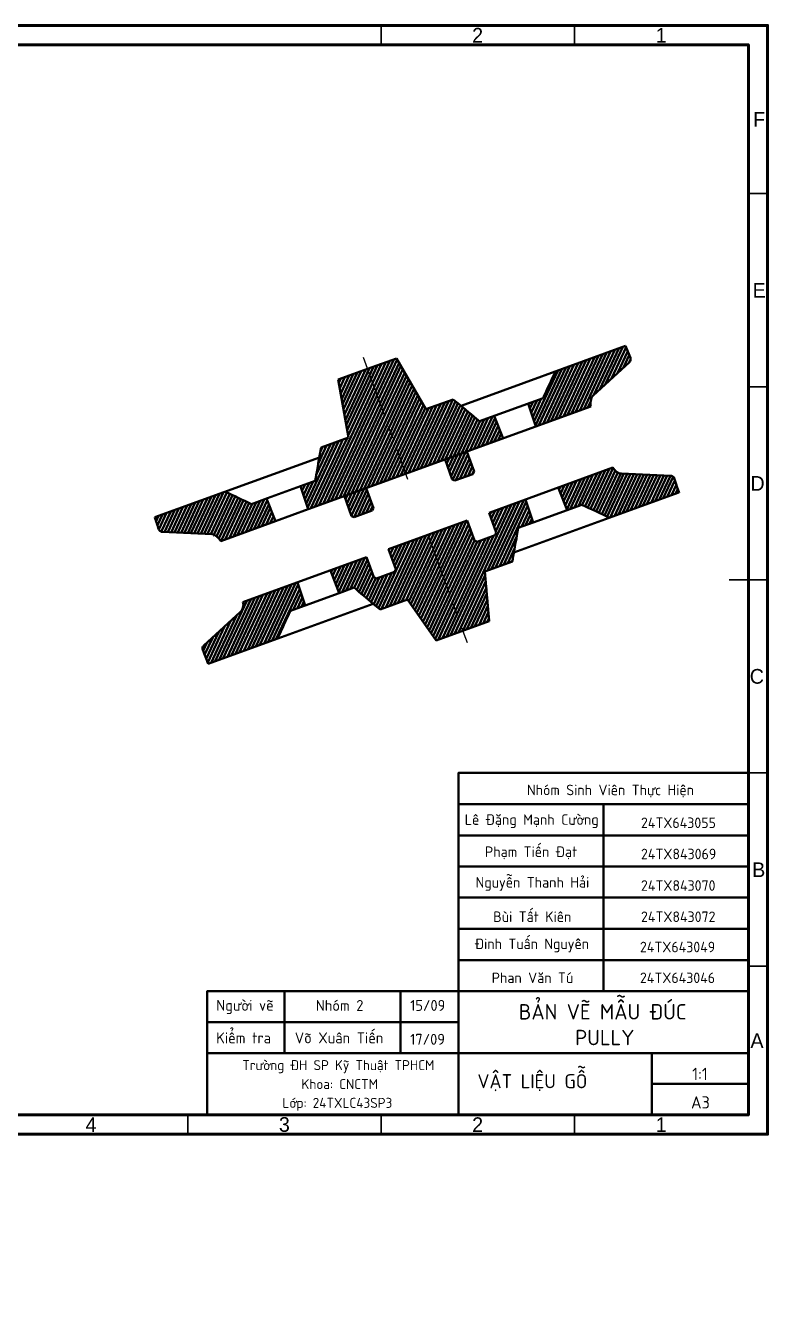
# Model space of a CAD drawing. Header units: millimetres. Extents: x 0 to 6592, y -2299 to 699.
# Drawn here: x 4940 to 5324, y -378 to 280 of the extents above; entities that cross this region are included whole.
import ezdxf

# ---------------------------------------------------------------- set-up
doc = ezdxf.new("R2010")
doc.units = ezdxf.units.MM
doc.linetypes.add('CENTER', pattern=[50.8, 31.75, -6.35, 6.35, -6.35])
doc.layers.add('1', color=7, linetype='Continuous', true_color=0xffffff)
doc.layers.add('dldam', color=7, linetype='Continuous', lineweight=50)
doc.layers.add('dtam', color=92, linetype='CENTER', lineweight=25)
doc.styles.add('PDF Century Gothic', font='GOTHIC.TTF')
doc.styles.add('PDF TCVN 7284', font='')
doc.styles.get('PDF TCVN 7284').set_extended_font_data('TCVN 7284')
pattern_1 = [(65, (486.3595, -2197.0265), (-1.4387636, 0.6709065), [])]
pattern_2 = [(65, (473.1545, -2160.746), (-1.4387636, 0.6709065), [])]

# ---------------------------------------------------------------- blocks, each defined once
blk = doc.blocks.new('ASSORTED_DRAFT1')
at = {"color": 18, "lineweight": 70}
blk.add_solid([(386.97, 378.25), (393.97, 380.13), (393.97, 376.38), (386.97, 378.25)], dxfattribs=at)
blk = doc.blocks.new('ASSORTED_DRAFT2')
at = {"color": 18, "lineweight": 70}
blk.add_solid([(386.97, 677.83), (393.97, 679.71), (393.97, 675.96), (386.97, 677.83)], dxfattribs=at)

msp = doc.modelspace()

# ---------------------------------------------------------------- hatches: boundary and pattern name
at = {"layer": 'dldam'}
h = msp.add_hatch(dxfattribs=at)
h.set_pattern_fill('ANSI31', color=256, scale=0.5, angle=20)
h.set_pattern_definition(pattern_1)
edge = h.paths.add_edge_path()
edge.add_line((5128.79, 69.87), (5092.09, 56.51))
edge.add_spline(control_points=[(5092.09, 56.51), (5091.38, 52.46), (5090.66, 48.4), (5089.95, 44.34)], knot_values=[0, 0, 0, 0, 0.840464, 0.840464, 0.840464, 0.840464], degree=3, periodic=0)
edge.add_line((5089.95, 44.34), (5082.25, 41.54))
edge.add_line((5082.25, 41.54), (5086.24, 29.6))
edge.add_line((5086.24, 29.6), (5136.75, 47.98))
edge.add_line((5136.75, 47.98), (5128.79, 69.87))
edge = h.paths.add_edge_path()
edge.add_spline(control_points=[(5174.95, 75.28), (5171.79, 77.93), (5168.63, 80.57), (5165.48, 83.22)], knot_values=[0.159536, 0.159536, 0.159536, 0.159536, 1, 1, 1, 1], degree=3, periodic=0)
edge.add_line((5165.48, 83.22), (5128.79, 69.87))
edge.add_line((5128.79, 69.87), (5136.75, 47.98))
edge.add_line((5136.75, 47.98), (5187.26, 66.37))
edge.add_line((5187.26, 66.37), (5182.64, 78.08))
edge.add_line((5182.64, 78.08), (5174.95, 75.28))
edge = h.paths.add_edge_path()
edge.add_arc((5251.29, 107.34), 2, 312.52823, 381.50001)
edge.add_spline(control_points=[(5253.15, 108.07), (5252.28, 110.29), (5251.4, 112.51), (5250.53, 114.73)], knot_values=[0, 0, 0, 0, 0.196569, 0.196569, 0.196569, 0.196569], degree=3, periodic=0)
edge.add_line((5250.72, 114.25), (5214.31, 101))
edge.add_spline(control_points=[(5214.31, 101), (5212.18, 96.42), (5210.05, 91.85), (5207.91, 87.28)], knot_values=[0, 0, 0, 0, 0.953951, 0.953951, 0.953951, 0.953951], degree=3, periodic=0)
edge.add_line((5207.91, 87.28), (5200.22, 84.48))
edge.add_line((5200.22, 84.48), (5204.21, 72.54))
edge.add_line((5204.21, 72.54), (5232.61, 82.87))
edge.add_arc((5239.78, 84.33), 7.33, 144.19153, 191.5146, ccw=False)
edge.add_line((5233.84, 88.62), (5252.64, 105.86))
h.paths.add_polyline_path([(5116.97, 102.32), (5101.89, 96.83), (5107.18, 66.83), (5127.24, 74.13)])
h.paths.add_polyline_path([(5132.06, 107.81), (5116.97, 102.32), (5127.24, 74.13), (5147.29, 81.42)])
h = msp.add_hatch(dxfattribs=at)
h.set_pattern_fill('ANSI31', color=256, scale=0.5, angle=20)
h.set_pattern_definition(pattern_1)
edge = h.paths.add_edge_path()
edge.add_line((5127.24, 74.13), (5093, 61.67))
edge.add_line((5093, 61.67), (5092.2, 57.1))
edge.add_spline(control_points=[(5092.5, 58.82), (5092.36, 58.05), (5092.23, 57.28), (5092.09, 56.51)], knot_values=[0.840464, 0.840464, 0.840464, 0.840464, 1, 1, 1, 1], degree=3, periodic=0)
edge.add_line((5092.09, 56.51), (5128.79, 69.87))
edge.add_line((5128.79, 69.87), (5127.24, 74.13))
edge = h.paths.add_edge_path()
edge.add_line((5161.47, 86.59), (5127.24, 74.13))
edge.add_line((5127.24, 74.13), (5128.79, 69.87))
edge.add_line((5128.79, 69.87), (5165.48, 83.22))
edge.add_spline(control_points=[(5165.48, 83.22), (5164.88, 83.73), (5164.28, 84.23), (5163.68, 84.73)], knot_values=[0, 0, 0, 0, 0.159536, 0.159536, 0.159536, 0.159536], degree=3, periodic=0)
edge.add_line((5163.68, 84.73), (5161.47, 86.59))
h = msp.add_hatch(dxfattribs=at)
h.set_pattern_fill('ANSI31', color=256, scale=0.5, angle=20)
h.set_pattern_definition(pattern_1)
h.paths.add_polyline_path([(5108.81, 26.11), (5110.09, 25.51), (5119.49, 28.93), (5120.09, 30.21), (5116.33, 40.55), (5105.05, 36.44)])
h.paths.add_polyline_path([(5160.94, 45.08), (5162.22, 44.48), (5171.62, 47.9), (5172.21, 49.18), (5168.45, 59.52), (5157.18, 55.42)])
h = msp.add_hatch(dxfattribs=at)
h.set_pattern_fill('ANSI31', color=256, scale=0.5, angle=20)
h.set_pattern_definition(pattern_2)
edge = h.paths.add_edge_path()
edge.add_line((5080.82, -8.25), (5052.52, -18.55))
edge.add_arc((5047.67, -19.99), 5.05, 312.79652, 376.56701, ccw=False)
edge.add_line((5051.11, -23.7), (5032.18, -41.05))
edge.add_arc((5033.54, -42.53), 2, 132.52823, 201.5)
edge.add_spline(control_points=[(5031.67, -43.26), (5032.62, -45.65), (5033.56, -48.05), (5034.5, -50.44)], knot_values=[0.787996, 0.787996, 0.787996, 0.787996, 1, 1, 1, 1], degree=3, periodic=0)
edge.add_line((5034.49, -50.42), (5070.43, -37.34))
edge.add_spline(control_points=[(5070.43, -37.34), (5072.66, -32.56), (5074.89, -27.78), (5077.12, -22.99)], knot_values=[0, 0, 0, 0, 0.998056, 0.998056, 0.998056, 0.998056], degree=3, periodic=0)
edge.add_line((5077.12, -22.99), (5084.82, -20.19))
edge.add_line((5084.82, -20.19), (5080.82, -8.25))
edge = h.paths.add_edge_path()
edge.add_arc((5273.99, 45.03), 2, 378.49999, 447.47177)
edge.add_line((5274.07, 47.03), (5248.57, 48.15))
edge.add_arc((5248.77, 53.2), 5.05, 203.43062, 267.66627, ccw=False)
edge.add_line((5244.14, 51.19), (5215.74, 40.86))
edge.add_line((5215.74, 40.86), (5220.36, 29.14))
edge.add_line((5220.36, 29.14), (5228.05, 31.94))
edge.add_spline(control_points=[(5228.05, 31.94), (5232.85, 29.71), (5237.64, 27.48), (5242.43, 25.24)], knot_values=[0, 0, 0, 0, 0.999664, 0.999664, 0.999664, 0.999664], degree=3, periodic=0)
edge.add_line((5242.43, 25.24), (5278.33, 38.3))
edge.add_line((5278.33, 38.3), (5275.88, 45.66))
h = msp.add_hatch(dxfattribs=at)
h.set_pattern_fill('ANSI31', color=256, scale=0.5, angle=20)
h.set_pattern_definition(pattern_1)
edge = h.paths.add_edge_path()
edge.add_spline(control_points=[(5006.85, 25.49), (5007.55, 23.4), (5008.25, 21.31), (5008.95, 19.23)], knot_values=[0.804437, 0.804437, 0.804437, 0.804437, 0.985803, 0.985803, 0.985803, 0.985803], degree=3, periodic=0)
edge.add_arc((5010.84, 19.86), 2, 198.5, 267.47177)
edge.add_line((5010.76, 17.86), (5036.58, 16.72))
edge.add_arc((5034.29, 9.42), 7.66, 28.98337, 72.55969, ccw=False)
edge.add_line((5040.99, 13.13), (5069.29, 23.43))
edge.add_line((5069.29, 23.43), (5064.68, 35.14))
edge.add_line((5064.68, 35.14), (5056.98, 32.34))
edge.add_spline(control_points=[(5056.98, 32.34), (5052.41, 34.47), (5047.83, 36.61), (5043.26, 38.74)], knot_values=[0.046049, 0.046049, 0.046049, 0.046049, 1, 1, 1, 1], degree=3, periodic=0)
edge.add_line((5043.26, 38.74), (5006.85, 25.49))
h = msp.add_hatch(dxfattribs=at)
h.set_pattern_fill('ANSI31', color=256, scale=0.5, angle=20)
h.set_pattern_definition(pattern_2)
edge = h.paths.add_edge_path()
edge.add_line((5173.75, 12.8), (5172.47, 13.4))
edge.add_line((5172.47, 13.4), (5168.71, 23.74))
edge.add_line((5168.71, 23.74), (5148.28, 16.3))
edge.add_line((5148.28, 16.3), (5166.35, -33.33))
edge.add_line((5166.35, -33.33), (5180.1, -28.32))
edge.add_line((5180.1, -28.32), (5177.85, -2.54))
edge.add_line((5177.85, -2.54), (5192.03, 2.62))
edge.add_spline(control_points=[(5192.03, 2.62), (5193.38, 10.29), (5194.23, 15.12), (5195.09, 19.94)], knot_values=[0, 0, 0, 0, 1, 1, 1, 1], degree=3, periodic=0)
edge.add_line((5195.09, 19.94), (5202.78, 22.75))
edge.add_line((5202.78, 22.75), (5198.79, 34.69))
edge.add_line((5198.79, 34.69), (5179.98, 27.84))
edge.add_line((5179.98, 27.84), (5183.74, 17.51))
edge.add_line((5183.74, 17.51), (5183.15, 16.22))
edge.add_line((5183.15, 16.22), (5173.75, 12.8))
h = msp.add_hatch(dxfattribs=at)
h.set_pattern_fill('ANSI31', color=256, scale=0.5, angle=20)
h.set_pattern_definition(pattern_2)
edge = h.paths.add_edge_path()
edge.add_line((5148.28, 16.3), (5127.86, 8.87))
edge.add_line((5127.86, 8.87), (5131.62, -1.47))
edge.add_line((5131.62, -1.47), (5131.02, -2.75))
edge.add_line((5131.02, -2.75), (5121.62, -6.17))
edge.add_line((5121.62, -6.17), (5120.34, -5.57))
edge.add_line((5120.34, -5.57), (5116.58, 4.77))
edge.add_line((5116.58, 4.77), (5097.77, -2.08))
edge.add_line((5097.77, -2.08), (5102.39, -13.79))
edge.add_line((5102.39, -13.79), (5110.09, -10.99))
edge.add_spline(control_points=[(5110.09, -10.99), (5113.39, -13.76), (5116.69, -16.54), (5120, -19.31)], knot_values=[0.12027, 0.12027, 0.12027, 0.12027, 1, 1, 1, 1], degree=3, periodic=0)
edge.add_line((5120, -19.31), (5123.56, -22.3))
edge.add_line((5123.56, -22.3), (5137.74, -17.14))
edge.add_line((5137.74, -17.14), (5152.59, -38.34))
edge.add_line((5152.59, -38.34), (5166.35, -33.33))
edge.add_line((5166.35, -33.33), (5148.28, 16.3))

# ---------------------------------------------------------------- linework, layer by layer
at = {"layer": 'dldam', "lineweight": 50}
for p, q in [((5250.72, 114.25), (5165.48, 83.22)), ((5116.97, 102.32), (5132.06, 107.81)), ((5147.29, 81.42), (5132.06, 107.81)), ((5101.89, 96.83), (5116.97, 102.32)), ((5101.89, 96.83), (5107.18, 66.83)), ((5161.47, 86.59), (5147.29, 81.42)), ((5165.02, 83.61), (5161.47, 86.59)), ((5086.24, 29.6), (5232.61, 82.87)), ((5107.18, 66.83), (5093, 61.67)), ((5093, 61.67), (5092.2, 57.1)), ((5168.45, 59.52), (5172.21, 49.18)), ((5006.85, 25.49), (5092.09, 56.51)), ((5157.18, 55.42), (5160.94, 45.08)), ((5171.62, 47.9), (5162.22, 44.48)), ((5171.62, 47.9), (5172.21, 49.18)), ((5065.19, 35.33), (5082.25, 41.54)), ((5082.25, 41.54), (5089.95, 44.34)), ((5116.33, 40.55), (5120.09, 30.21)), ((5162.22, 44.48), (5160.94, 45.08)), ((5278.33, 38.3), (5275.88, 45.66)), ((5056.98, 32.34), (5065.19, 35.33)), ((5105.05, 36.44), (5108.81, 26.11)), ((5192.84, 7.2), (5278.33, 38.3)), ((5110.09, 25.51), (5119.49, 28.93)), ((5119.49, 28.93), (5120.09, 30.21)), ((5179.98, 27.84), (5183.74, 17.51)), ((5040.99, 13.13), (5069.29, 23.43)), ((5110.09, 25.51), (5108.81, 26.11)), ((5168.71, 23.74), (5172.47, 13.4)), ((5036.58, 16.72), (5010.76, 17.86)), ((5173.75, 12.8), (5172.47, 13.4)), ((5183.15, 16.22), (5173.75, 12.8)), ((5183.15, 16.22), (5183.74, 17.51)), ((5127.86, 8.87), (5131.62, -1.47)), ((5116.58, 4.77), (5120.34, -5.57)), ((5177.85, -2.54), (5192.03, 2.62)), ((5121.62, -6.17), (5120.34, -5.57)), ((5121.62, -6.17), (5131.02, -2.75)), ((5131.02, -2.75), (5131.62, -1.47)), ((5180.1, -28.32), (5177.85, -2.54)), ((5034.51, -50.41), (5120, -19.31)), ((5123.56, -22.3), (5137.74, -17.14)), ((5137.74, -17.14), (5152.59, -38.34)), ((5032.18, -41.05), (5051.07, -23.73)), ((5180.1, -28.32), (5152.59, -38.34))]:
    msp.add_line(p, q, dxfattribs=at)
at = {"layer": 'dldam'}
for p, q in [((5250.69, 114.24), (5253.15, 108.07)), ((5174.95, 75.28), (5207.91, 87.28)), ((5204.21, 72.54), (5200.22, 84.48)), ((5187.26, 66.37), (5182.64, 78.08)), ((5179.98, 27.84), (5244.14, 51.19)), ((5086.24, 29.6), (5082.25, 41.54)), ((5215.74, 40.86), (5220.36, 29.14)), ((5069.29, 23.43), (5064.68, 35.14)), ((5198.79, 34.69), (5202.78, 22.75)), ((5069.29, 23.43), (5086.24, 29.6)), ((5220.36, 29.14), (5202.78, 22.75)), ((5220.36, 29.14), (5228.05, 31.94)), ((5127.86, 8.87), (5168.71, 23.74)), ((5195.09, 19.94), (5202.78, 22.75)), ((5052.52, -18.55), (5116.58, 4.77)), ((5097.77, -2.08), (5102.39, -13.79)), ((5080.82, -8.25), (5084.82, -20.19)), ((5102.39, -13.79), (5110.09, -10.99)), ((5084.82, -20.19), (5102.39, -13.79)), ((5123.56, -22.3), (5120, -19.31)), ((5077.12, -22.99), (5084.82, -20.19))]:
    msp.add_line(p, q, dxfattribs=at)
at = {"layer": 'dldam', "color": 7, "lineweight": 50}
for p, q in [((5252.64, 105.86), (5233.84, 88.62)), ((5248.57, 48.15), (5274.07, 47.03))]:
    msp.add_line(p, q, dxfattribs=at)
at = {"layer": 'dldam', "lineweight": 25}
msp.add_line((5275.88, 45.66), (5278.53, 38.38), dxfattribs=at)
at = {"layer": 'dldam', "color": 9, "lineweight": 70, "true_color": 0xc0c0c0}
for points in [[(4523.52, -294.22), (4523.52, 280.36), (5324.22, 280.36), (5324.22, -294.22)], [(4533.47, -284.19), (4533.47, 270.33), (5314.26, 270.33), (5314.26, -284.19)]]:
    msp.add_lwpolyline(points, close=True, dxfattribs=at)
at = {"layer": 'dldam', "color": 9, "lineweight": 35, "true_color": 0xc0c0c0}
for points in [[(5124.08, 270.33), (5124.08, 280.36)], [(5224.15, 270.33), (5224.15, 280.36)], [(5314.26, 193.28), (5324.22, 193.28)], [(5314.26, 93.14), (5324.22, 93.14)], [(5314.26, -6.93), (5324.22, -6.93), (5304.24, -6.93)], [(5314.26, -107), (5324.22, -107)], [(5314.26, -207.14), (5324.22, -207.14)], [(5023.94, -284.19), (5023.94, -294.22)], [(5124.08, -284.19), (5124.08, -294.22)], [(5224.15, -284.19), (5224.15, -294.22)]]:
    msp.add_lwpolyline(points, dxfattribs=at)
at = {"layer": 'dldam', "color": 7, "lineweight": 50}
for points in [[(5033.97, -284.19), (5033.97, -220.14), (5314.26, -220.14), (5164.12, -220.14), (5164.12, -107), (5314.26, -107), (5314.26, -220.14)], [(5164.12, -123.17), (5314.26, -123.17)], [(5239.19, -123.17), (5239.19, -220.14)], [(5164.12, -139.35), (5314.26, -139.35)], [(5164.12, -155.52), (5314.26, -155.52)], [(5164.12, -171.62), (5314.26, -171.62)], [(5164.12, -187.79), (5314.26, -187.79)], [(5164.12, -203.96), (5314.26, -203.96)], [(5074.01, -220.14), (5074.01, -252.13)], [(5134.04, -220.14), (5134.04, -252.13)], [(5164.12, -220.14), (5164.12, -252.13), (5164.12, -284.19)], [(5033.97, -236.17), (5134.04, -236.17), (5164.12, -236.17)], [(5033.97, -252.13), (5314.26, -252.13)], [(5264.19, -252.13), (5264.19, -284.19)], [(5264.19, -268.16), (5314.26, -268.16)]]:
    msp.add_lwpolyline(points, dxfattribs=at)
at = {"layer": 'dldam', "color": 9, "lineweight": 18, "true_color": 0xc0c0c0}
msp.add_lwpolyline([(5033.97, -284.19), (5314.26, -284.19), (5314.26, -220.14)], dxfattribs=at)
at = {"layer": 'dldam', "lineweight": 50}
for centre, radius, start, end in [((5251.29, 107.34), 2, 312.52823, 21.50001), ((5273.99, 45.03), 2, 18.49999, 87.47177), ((5010.84, 19.86), 2, 198.5, 267.47177), ((5034.29, 9.42), 7.66, 28.98337, 72.55969), ((5047.67, -19.99), 5.05, 312.32205, 16.56701), ((5033.54, -42.53), 2, 132.52823, 201.5)]:
    msp.add_arc(centre, radius, start, end, dxfattribs=at)
at = {"layer": 'dldam', "color": 7, "lineweight": 50}
for centre, radius, start, end in [((5239.78, 84.33), 7.33, 144.19153, 191.5146), ((5248.77, 53.2), 5.05, 203.43062, 267.62127)]:
    msp.add_arc(centre, radius, start, end, dxfattribs=at)
at = {"layer": 'dldam', "lineweight": 50}
for points in [[(5207.91, 87.28), (5210.05, 91.85), (5212.18, 96.42), (5214.31, 101)], [(5163.68, 84.73), (5167.44, 81.58), (5171.19, 78.43), (5174.95, 75.28)], [(5089.95, 44.34), (5090.8, 49.17), (5091.65, 54), (5092.5, 58.82)], [(5043.26, 38.74), (5047.83, 36.61), (5052.41, 34.47), (5056.98, 32.34)], [(5228.05, 31.94), (5232.85, 29.71), (5237.64, 27.47), (5242.43, 25.24)], [(5008.95, 19.23), (5008.25, 21.31), (5007.55, 23.4), (5006.85, 25.49)], [(5192.03, 2.62), (5193.38, 10.29), (5194.23, 15.12), (5195.09, 19.94)], [(5120, -19.31), (5116.69, -16.54), (5113.39, -13.76), (5110.09, -10.99)], [(5077.12, -22.99), (5074.88, -27.79), (5072.65, -32.58), (5070.41, -37.37)], [(5031.67, -43.26), (5032.62, -45.65), (5033.56, -48.05), (5034.5, -50.44)]]:
    msp.add_open_spline(points, degree=3, dxfattribs=at)
at = {"layer": 'dtam', "color": 1, "lineweight": 25}
for p, q in [((5114.75, 108.42), (5137.78, 45.16)), ((5148.21, 16.5), (5168.57, -39.44))]:
    msp.add_line(p, q, dxfattribs=at)

# ---------------------------------------------------------------- block references
at = {"layer": '1', "color": 18, "linetype": 'Continuous', "lineweight": 35}
for name in ['ASSORTED_DRAFT2', 'ASSORTED_DRAFT1']:
    msp.add_blockref(name, (4775.4, -754.21), dxfattribs=at)

# ---------------------------------------------------------------- texts
at = {"layer": 'dldam', "color": 7, "attachment_point": 7}
for s, insert, char_height, style in [('2', (5171.22, 271.45), 7.61, 'PDF Century Gothic'), ('1', (5266.31, 271.45), 7.61, 'PDF Century Gothic'), ('F', (5316.72, 227.91), 7.61, 'PDF Century Gothic'), ('E', (5316.45, 139.33), 7.61, 'PDF Century Gothic'), ('D', (5315.34, 39.23), 7.61, 'PDF Century Gothic'), ('C', (5314.98, -60.86), 7.61, 'PDF Century Gothic'), ('Nhóm Sinh Viên Thực Hiện', (5199.63, -119.7), 5.4621, 'PDF TCVN 7284'), ('Lê Đặng Mạnh Cường', (5167.38, -135.55), 5.4621, 'PDF TCVN 7284'), ('24TX643055', (5258.66, -135.56), 5.462, 'PDF TCVN 7284'), ('Phạm Tiến Đạt', (5177.85, -151.71), 5.4621, 'PDF TCVN 7284'), ('24TX843069', (5258.66, -151.72), 5.462, 'PDF TCVN 7284'), ('B', (5316.24, -160.96), 7.61, 'PDF Century Gothic'), ('Nguyễn Thanh Hải', (5173, -168.07), 5.4621, 'PDF TCVN 7284'), ('24TX843070', (5258.66, -168.08), 5.462, 'PDF TCVN 7284'), ('Bùi Tất Kiên', (5182.13, -184.24), 5.4621, 'PDF TCVN 7284'), ('24TX843072', (5258.66, -184.25), 5.462, 'PDF TCVN 7284'), ('Đinh Tuấn Nguyên', (5172.6, -199.93), 5.4621, 'PDF TCVN 7284'), ('24TX643049', (5258.13, -199.93), 5.462, 'PDF TCVN 7284'), ('Phan Văn Tú', (5181.34, -215.88), 5.4621, 'PDF TCVN 7284'), ('24TX643046', (5258.13, -215.89), 5.462, 'PDF TCVN 7284'), ('BẢN VẼ MẪU ĐÚC\\P      PULLY', (5195.4, -248.11), 8, 'PDF TCVN 7284'), ('Người vẽ', (5038.7, -231.95), 5.655, 'PDF TCVN 7284'), ('Nhóm 2', (5090.21, -230.31), 5.655, 'PDF TCVN 7284'), ('15/09', (5139.12, -230.3), 5.655, 'PDF TCVN 7284'), ('Kiểm tra', (5038.67, -247.12), 5.655, 'PDF TCVN 7284'), ('Võ Xuân Tiến', (5079.36, -247.12), 5.6548, 'PDF TCVN 7284'), ('17/09', (5139.11, -247.84), 5.655, 'PDF TCVN 7284'), ('A', (5315.35, -249.54), 7.61, 'PDF Century Gothic'), ('Trường ĐH SP Kỹ Thuật TPHCM', (5052.19, -262.58), 5.1836, 'PDF TCVN 7284'), ('VẬT LIỆU GỖ', (5173.95, -271.93), 7.2828, 'PDF TCVN 7284'), ('1:1', (5285.18, -266.16), 6.372, 'PDF TCVN 7284'), ('Khoa: CNCTM', (5082.81, -270.84), 5.1836, 'PDF TCVN 7284'), ('Lớp: 24TXLC43SP3', (5072.97, -282.12), 5.1836, 'PDF TCVN 7284'), ('A3', (5284.57, -280.91), 6.372, 'PDF TCVN 7284'), ('4', (4971.03, -293.07), 7.61, 'PDF Century Gothic'), ('3', (5071.13, -293.07), 7.61, 'PDF Century Gothic'), ('2', (5171.22, -293.07), 7.61, 'PDF Century Gothic'), ('1', (5266.31, -293.07), 7.61, 'PDF Century Gothic')]:
    msp.add_mtext(s, dxfattribs=dict(at, insert=insert, char_height=char_height, style=style))

doc.saveas('drawing.dxf')
